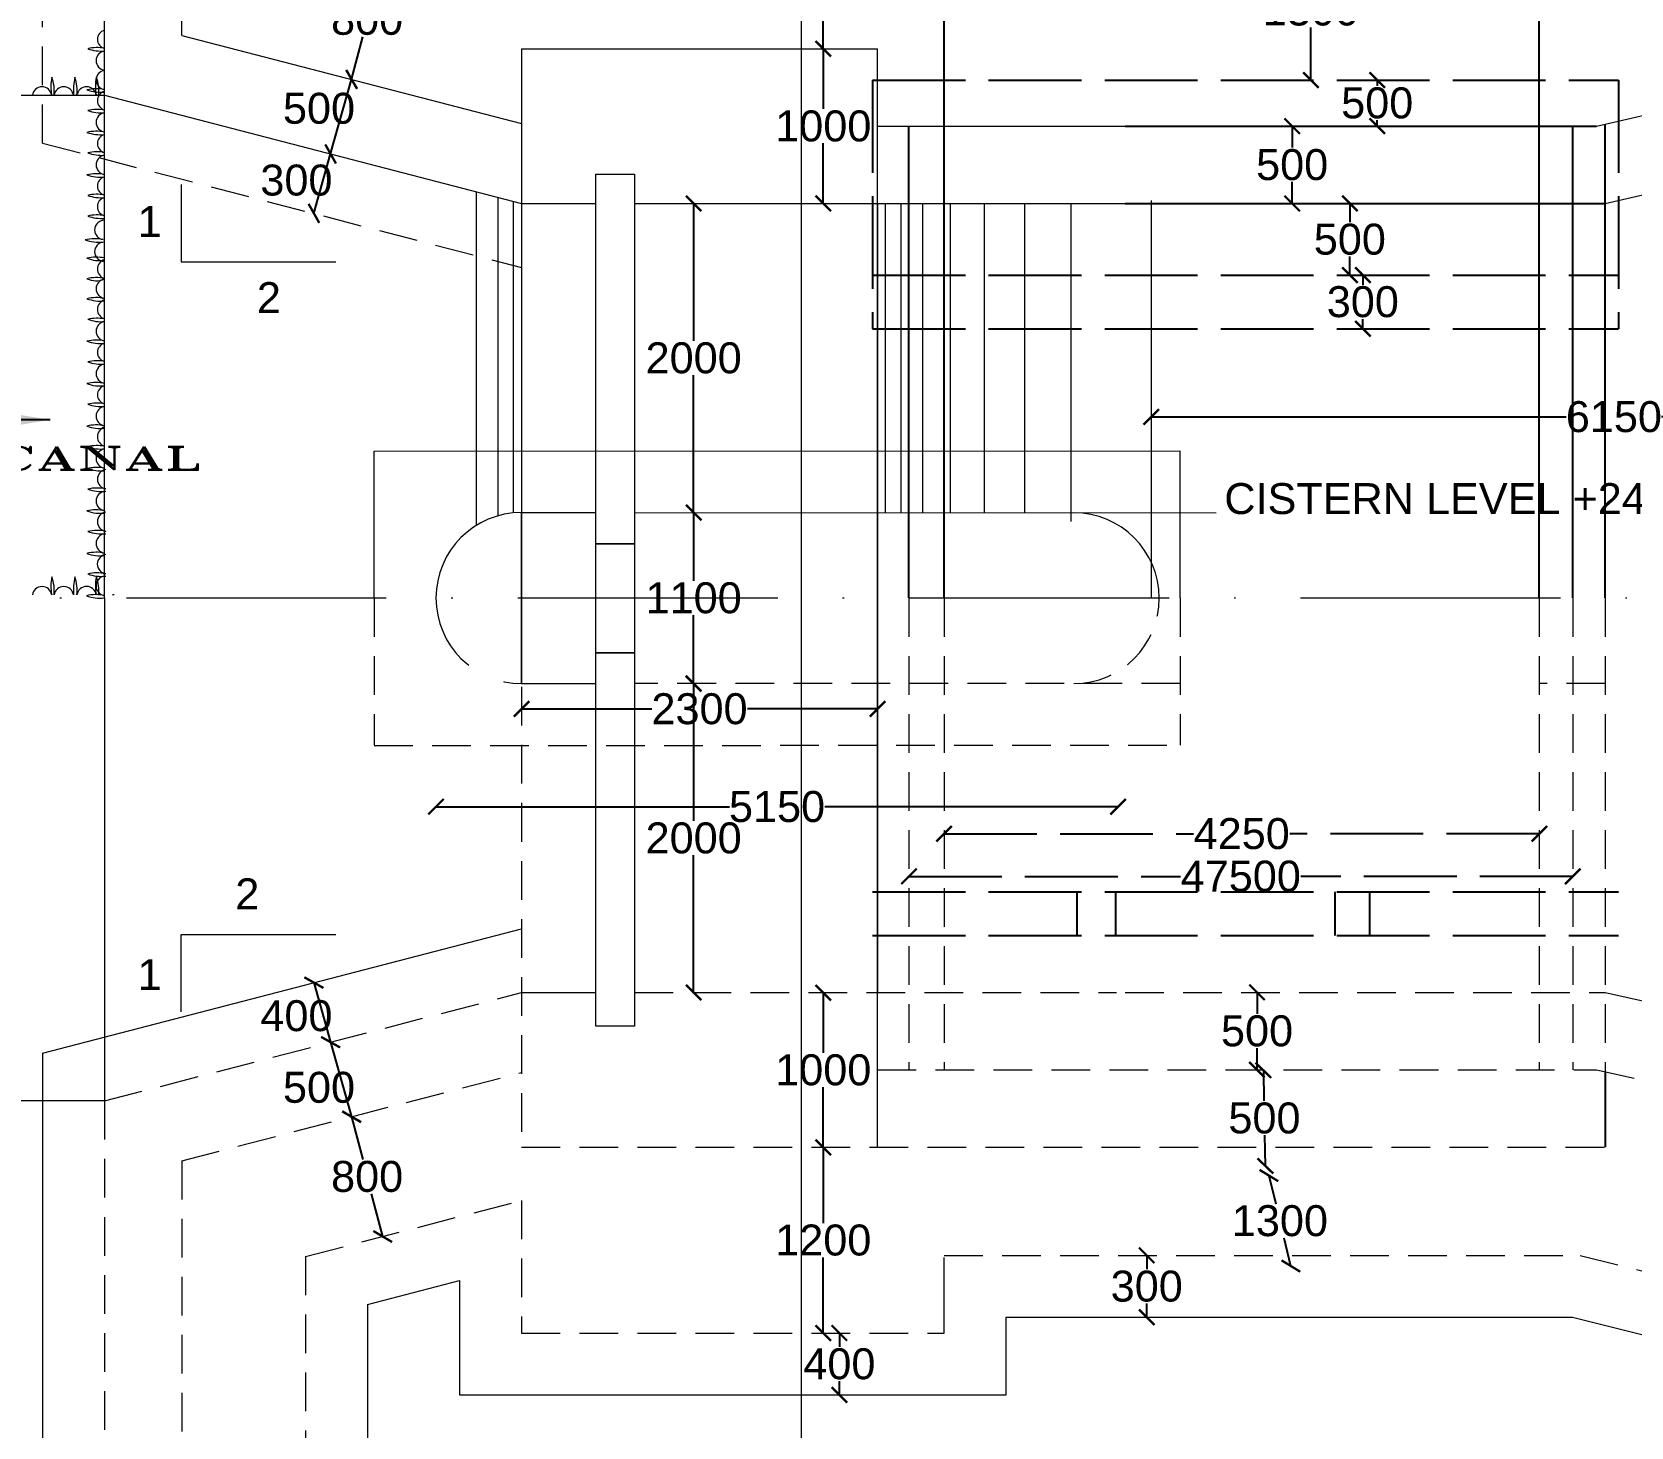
# Model space of a CAD drawing. Header units: feet. Extents: x 231797 to 1357550, y -93095 to 44152.
# Drawn here: x 243212.6 to 243316, y 17312.5 to 17402.7 of the extents above; entities that cross this region are included whole.
import ezdxf

# ---------------------------------------------------------------- set-up
doc = ezdxf.new("R2010")
doc.units = ezdxf.units.FT
doc.header["$LTSCALE"] = 2
doc.header["$MEASUREMENT"] = 0
for name, pattern in [('ACAD_ISO02W100', [15, 12, -3]), ('ACAD_ISO10W100', [18, 12, -3, 0, -3]), ('DASHED', [0.75, 0.5, -0.25])]:
    doc.linetypes.add(name, pattern=pattern)
doc.styles.add('ROMANT', font='romant')
doc.styles.get("Standard").update_dxf_attribs({"font": 'arial.ttf'})
doc.dimstyles.new('200SC', dxfattribs={"dimtxt": 2, "dimasz": 1, "dimexe": 0.18, "dimexo": 0.0625, "dimgap": 0.09, "dimtad": 0, "dimtih": 1, "dimtoh": 1, "dimdec": 0, "dimlfac": 200, "dimzin": 0, "dimdsep": 46, "dimtxsty": 'Standard', "dimblk": 'ARCHTICK', "dimcen": 0.09, "dimse1": 1, "dimse2": 1, "dimclrd": 256, "dimclre": 5, "dimclrt": 256, "dimadec": 0, "dimazin": 0, "dimtfac": 1, "dimtdec": 0, "dimtofl": 0, "dimtmove": 0, "dimatfit": 3, "dimfxl": 1, "dimtolj": 1, "dimtzin": 0, "dimarcsym": 0})
doc.dimstyles.get("Standard").update_dxf_attribs({"dimtxt": 2, "dimasz": 3, "dimexe": 0.18, "dimexo": 0.0625, "dimgap": 0.09, "dimtad": 0, "dimtih": 1, "dimtoh": 1, "dimdec": 0, "dimlfac": 50, "dimzin": 0, "dimdsep": 46, "dimtxsty": 'Standard', "dimcen": 0.09, "dimclrd": 5, "dimclre": 5, "dimclrt": 6, "dimadec": 0, "dimazin": 0, "dimtfac": 1, "dimtdec": 0, "dimtofl": 0, "dimtmove": 0, "dimatfit": 3, "dimfxl": 1, "dimtolj": 1, "dimtzin": 0, "dimarcsym": 0})

# ---------------------------------------------------------------- blocks, each defined once
blk = doc.blocks.new('_ArchTick')
at = {"color": 0, "linetype": 'ByBlock', "const_width": 0.15}
blk.add_lwpolyline([(-0.5, -0.5), (0.5, 0.5)], dxfattribs=at)
blk = doc.blocks.new('*D162')
at = {"lineweight": -2, "ltscale": 0.25, "transparency": 16777216}
for p, q in [((243244.23, 17358.94), (243252.65, 17358.94)), ((243267.25, 17358.94), (243258.83, 17358.94))]:
    blk.add_line(p, q, dxfattribs=at)
at = {"layer": 'Defpoints', "color": 0, "ltscale": 0.25, "transparency": 16777216}
for p in [(243267.25, 17363.39), (243244.23, 17360.3), (243267.25, 17358.94)]:
    blk.add_point(p, dxfattribs=at)
at = {"lineweight": -2, "ltscale": 0.25, "transparency": 16777216, "rotation": 180}
blk.add_blockref('_ArchTick', (243244.23, 17358.94), dxfattribs=at)
at = {"lineweight": -2, "ltscale": 0.25, "transparency": 16777216}
blk.add_blockref('_ArchTick', (243267.25, 17358.94), dxfattribs=at)
at = {"lineweight": 13, "ltscale": 0.25, "transparency": 16777216, "insert": (243255.74, 17358.94), "char_height": 2, "attachment_point": 5}
blk.add_mtext('\\A1;2300', dxfattribs=at)
blk = doc.blocks.new('*D163')
at = {"lineweight": -2, "ltscale": 0.25, "transparency": 16777216}
for p, q in [((243255.36, 17371.63), (243255.36, 17367.22)), ((243255.36, 17360.59), (243255.36, 17365))]:
    blk.add_line(p, q, dxfattribs=at)
at = {"layer": 'Defpoints', "color": 0, "ltscale": 0.25, "transparency": 16777216}
for p in [(243251.53, 17371.63), (243251.53, 17360.59), (243255.36, 17360.59)]:
    blk.add_point(p, dxfattribs=at)
at = {"lineweight": -2, "ltscale": 0.25, "transparency": 16777216}
for p, rotation in [((243255.36, 17371.63), 90), ((243255.36, 17360.59), 270)]:
    blk.add_blockref('_ArchTick', p, dxfattribs=dict(at, rotation=rotation))
at = {"lineweight": 13, "ltscale": 0.25, "transparency": 16777216, "insert": (243255.36, 17366.11), "char_height": 2, "attachment_point": 5}
blk.add_mtext('\\A1;1100', dxfattribs=at)
blk = doc.blocks.new('*D164')
at = {"lineweight": -2, "ltscale": 0.25, "transparency": 16777216}
for p, q in [((243255.36, 17391.61), (243255.36, 17382.73)), ((243255.36, 17371.63), (243255.36, 17380.51))]:
    blk.add_line(p, q, dxfattribs=at)
at = {"layer": 'Defpoints', "color": 0, "ltscale": 0.25, "transparency": 16777216}
for p in [(243251.53, 17391.61), (243255.36, 17391.61), (243251.53, 17371.63)]:
    blk.add_point(p, dxfattribs=at)
at = {"lineweight": -2, "ltscale": 0.25, "transparency": 16777216}
for p, rotation in [((243255.36, 17391.61), 90), ((243255.36, 17371.63), 270)]:
    blk.add_blockref('_ArchTick', p, dxfattribs=dict(at, rotation=rotation))
at = {"lineweight": 13, "ltscale": 0.25, "transparency": 16777216, "insert": (243255.36, 17381.62), "char_height": 2, "attachment_point": 5}
blk.add_mtext('\\A1;2000', dxfattribs=at)
blk = doc.blocks.new('*D165')
at = {"lineweight": -2, "ltscale": 0.25, "transparency": 16777216}
for p, q in [((243255.36, 17360.57), (243255.36, 17351.7)), ((243255.36, 17340.61), (243255.36, 17349.48))]:
    blk.add_line(p, q, dxfattribs=at)
at = {"layer": 'Defpoints', "color": 0, "ltscale": 0.25, "transparency": 16777216}
for p in [(243251.53, 17360.57), (243255.36, 17360.57), (243251.53, 17340.61)]:
    blk.add_point(p, dxfattribs=at)
at = {"lineweight": -2, "ltscale": 0.25, "transparency": 16777216}
for p, rotation in [((243255.36, 17360.57), 90), ((243255.36, 17340.61), 270)]:
    blk.add_blockref('_ArchTick', p, dxfattribs=dict(at, rotation=rotation))
at = {"lineweight": 13, "ltscale": 0.25, "transparency": 16777216, "insert": (243255.36, 17350.59), "char_height": 2, "attachment_point": 5}
blk.add_mtext('\\A1;2000', dxfattribs=at)
blk = doc.blocks.new('*D166')
at = {"lineweight": -2, "ltscale": 0.25, "transparency": 16777216}
for p, q in [((243238.7, 17352.62), (243257.68, 17352.62)), ((243282.8, 17352.62), (243263.83, 17352.62))]:
    blk.add_line(p, q, dxfattribs=at)
at = {"layer": 'Defpoints', "color": 0, "ltscale": 0.25, "transparency": 16777216}
for p in [(243238.7, 17367.55), (243282.8, 17352.62), (243282.8, 17352.62)]:
    blk.add_point(p, dxfattribs=at)
at = {"lineweight": -2, "ltscale": 0.25, "transparency": 16777216, "rotation": 180}
blk.add_blockref('_ArchTick', (243238.7, 17352.62), dxfattribs=at)
at = {"lineweight": -2, "ltscale": 0.25, "transparency": 16777216}
blk.add_blockref('_ArchTick', (243282.8, 17352.62), dxfattribs=at)
at = {"lineweight": 13, "ltscale": 0.25, "transparency": 16777216, "insert": (243260.75, 17352.62), "char_height": 2, "attachment_point": 5}
blk.add_mtext('\\A1;5150', dxfattribs=at)
blk = doc.blocks.new('*D167')
at = {"lineweight": -2, "ltscale": 0.25, "transparency": 16777216}
for p, q in [((243263.74, 17401.61), (243263.74, 17397.72)), ((243263.74, 17391.61), (243263.74, 17395.5))]:
    blk.add_line(p, q, dxfattribs=at)
at = {"layer": 'Defpoints', "color": 0, "ltscale": 0.25, "transparency": 16777216}
for p in [(243263.74, 17401.61), (243267.4, 17401.61), (243267.4, 17391.61)]:
    blk.add_point(p, dxfattribs=at)
at = {"lineweight": -2, "ltscale": 0.25, "transparency": 16777216}
for p, rotation in [((243263.74, 17401.61), 90), ((243263.74, 17391.61), 270)]:
    blk.add_blockref('_ArchTick', p, dxfattribs=dict(at, rotation=rotation))
at = {"lineweight": 13, "ltscale": 0.25, "transparency": 16777216, "insert": (243263.74, 17396.61), "char_height": 2, "attachment_point": 5}
blk.add_mtext('\\A1;1000', dxfattribs=at)
blk = doc.blocks.new('*D169')
at = {"lineweight": -2, "ltscale": 0.25, "transparency": 16777216}
for p, q in [((243263.74, 17413.61), (243263.74, 17408.72)), ((243263.74, 17401.61), (243263.74, 17406.5))]:
    blk.add_line(p, q, dxfattribs=at)
at = {"layer": 'Defpoints', "color": 0, "ltscale": 0.25, "transparency": 16777216}
for p in [(243263.74, 17413.61), (243267.4, 17413.61), (243267.4, 17401.61)]:
    blk.add_point(p, dxfattribs=at)
at = {"lineweight": -2, "ltscale": 0.25, "transparency": 16777216}
for p, rotation in [((243263.74, 17413.61), 90), ((243263.74, 17401.61), 270)]:
    blk.add_blockref('_ArchTick', p, dxfattribs=dict(at, rotation=rotation))
at = {"lineweight": 13, "ltscale": 0.25, "transparency": 16777216, "insert": (243263.74, 17407.61), "char_height": 2, "attachment_point": 5}
blk.add_mtext('\\A1;1200', dxfattribs=at)
blk = doc.blocks.new('*D172')
at = {"lineweight": -2, "ltscale": 0.25, "transparency": 16777216}
blk.add_line((243230.81, 17390.97), (243231.89, 17394.81), dxfattribs=at)
at = {"layer": 'Defpoints', "color": 0, "ltscale": 0.25, "transparency": 16777216}
for p in [(243231.89, 17394.81), (243231.89, 17394.81), (243230.81, 17390.97)]:
    blk.add_point(p, dxfattribs=at)
at = {"lineweight": -2, "ltscale": 0.25, "transparency": 16777216}
for p, rotation in [((243231.89, 17394.81), 74.24385162743603), ((243230.81, 17390.97), 254.243851627436)]:
    blk.add_blockref('_ArchTick', p, dxfattribs=dict(at, rotation=rotation))
at = {"lineweight": 13, "ltscale": 0.25, "transparency": 16777216, "insert": (243229.68, 17393.11), "char_height": 2, "attachment_point": 5}
blk.add_mtext('\\A1;300', dxfattribs=at)
blk = doc.blocks.new('*D173')
at = {"lineweight": -2, "ltscale": 0.25, "transparency": 16777216}
blk.add_line((243231.89, 17394.81), (243233.25, 17399.63), dxfattribs=at)
at = {"layer": 'Defpoints', "color": 0, "ltscale": 0.25, "transparency": 16777216}
for p in [(243233.25, 17399.63), (243233.25, 17399.63), (243231.89, 17394.81)]:
    blk.add_point(p, dxfattribs=at)
at = {"lineweight": -2, "ltscale": 0.25, "transparency": 16777216}
for p, rotation in [((243233.25, 17399.63), 74.24385162743603), ((243231.89, 17394.81), 254.243851627436)]:
    blk.add_blockref('_ArchTick', p, dxfattribs=dict(at, rotation=rotation))
at = {"lineweight": 13, "ltscale": 0.25, "transparency": 16777216, "insert": (243231.14, 17397.75), "char_height": 2, "attachment_point": 5}
blk.add_mtext('\\A1;500', dxfattribs=at)
blk = doc.blocks.new('*D211')
at = {"lineweight": -2, "ltscale": 0.25, "transparency": 16777216}
for p, q in [((243284.94, 17377.82), (243311.77, 17377.82)), ((243344.99, 17377.82), (243317.93, 17377.82))]:
    blk.add_line(p, q, dxfattribs=at)
at = {"layer": 'Defpoints', "color": 0, "ltscale": 0.25, "transparency": 16777216}
for p in [(243284.94, 17382.02), (243344.99, 17377.82), (243344.99, 17358.01)]:
    blk.add_point(p, dxfattribs=at)
at = {"lineweight": -2, "ltscale": 0.25, "transparency": 16777216, "rotation": 180}
blk.add_blockref('_ArchTick', (243284.94, 17377.82), dxfattribs=at)
at = {"lineweight": -2, "ltscale": 0.25, "transparency": 16777216}
blk.add_blockref('_ArchTick', (243344.99, 17377.82), dxfattribs=at)
at = {"lineweight": 13, "ltscale": 0.25, "transparency": 16777216, "insert": (243314.85, 17377.82), "char_height": 2, "attachment_point": 5}
blk.add_mtext('\\A1;6150', dxfattribs=at)
blk = doc.blocks.new('*D215')
at = {"lineweight": -2, "ltscale": 0.25, "transparency": 16777216}
for p, q in [((243235.26, 17407.37), (243234.54, 17404.61)), ((243233.25, 17399.63), (243233.97, 17402.39))]:
    blk.add_line(p, q, dxfattribs=at)
at = {"layer": 'Defpoints', "color": 0, "ltscale": 0.25, "transparency": 16777216}
for p in [(243235.26, 17407.37), (243235.26, 17407.37), (243233.25, 17399.63)]:
    blk.add_point(p, dxfattribs=at)
at = {"lineweight": -2, "ltscale": 0.25, "transparency": 16777216}
for p, rotation in [((243235.26, 17407.37), 75.4410756471608), ((243233.25, 17399.63), 255.4410756471608)]:
    blk.add_blockref('_ArchTick', p, dxfattribs=dict(at, rotation=rotation))
at = {"lineweight": 13, "ltscale": 0.25, "transparency": 16777216, "insert": (243234.25, 17403.5), "char_height": 2, "attachment_point": 5}
blk.add_mtext('\\A1;800', dxfattribs=at)
blk = doc.blocks.new('*D219')
at = {"lineweight": -2, "ltscale": 0.25, "transparency": 16777216}
for p, q in [((243263.74, 17340.6), (243263.74, 17336.71)), ((243263.74, 17330.6), (243263.74, 17334.49))]:
    blk.add_line(p, q, dxfattribs=at)
at = {"layer": 'Defpoints', "color": 0, "ltscale": 0.25, "transparency": 16777216}
for p in [(243267.4, 17340.6), (243263.74, 17330.6), (243267.4, 17330.6)]:
    blk.add_point(p, dxfattribs=at)
at = {"lineweight": -2, "ltscale": 0.25, "transparency": 16777216}
for p, rotation in [((243263.74, 17340.6), 90), ((243263.74, 17330.6), 270)]:
    blk.add_blockref('_ArchTick', p, dxfattribs=dict(at, rotation=rotation))
at = {"lineweight": 13, "ltscale": 0.25, "transparency": 16777216, "insert": (243263.74, 17335.6), "char_height": 2, "attachment_point": 5}
blk.add_mtext('\\A1;1000', dxfattribs=at)
blk = doc.blocks.new('*D221')
at = {"lineweight": -2, "ltscale": 0.25, "transparency": 16777216}
for p, q in [((243263.74, 17330.6), (243263.74, 17325.71)), ((243263.74, 17318.6), (243263.74, 17323.49))]:
    blk.add_line(p, q, dxfattribs=at)
at = {"layer": 'Defpoints', "color": 0, "ltscale": 0.25, "transparency": 16777216}
for p in [(243267.4, 17330.6), (243263.74, 17318.6), (243267.4, 17318.6)]:
    blk.add_point(p, dxfattribs=at)
at = {"lineweight": -2, "ltscale": 0.25, "transparency": 16777216}
for p, rotation in [((243263.74, 17330.6), 90), ((243263.74, 17318.6), 270)]:
    blk.add_blockref('_ArchTick', p, dxfattribs=dict(at, rotation=rotation))
at = {"lineweight": 13, "ltscale": 0.25, "transparency": 16777216, "insert": (243263.74, 17324.6), "char_height": 2, "attachment_point": 5}
blk.add_mtext('\\A1;1200', dxfattribs=at)
blk = doc.blocks.new('*D224')
at = {"lineweight": -2, "ltscale": 0.25, "transparency": 16777216}
blk.add_line((243230.81, 17341.25), (243231.89, 17337.4), dxfattribs=at)
at = {"layer": 'Defpoints', "color": 0, "ltscale": 0.25, "transparency": 16777216}
for p in [(243230.81, 17341.25), (243231.89, 17337.4), (243231.89, 17337.4)]:
    blk.add_point(p, dxfattribs=at)
at = {"lineweight": -2, "ltscale": 0.25, "transparency": 16777216}
for p, rotation in [((243230.81, 17341.25), 105.7561483725647), ((243231.89, 17337.4), 285.7561483725647)]:
    blk.add_blockref('_ArchTick', p, dxfattribs=dict(at, rotation=rotation))
at = {"lineweight": 13, "ltscale": 0.25, "transparency": 16777216, "insert": (243229.68, 17339.1), "char_height": 2, "attachment_point": 5}
blk.add_mtext('\\A1;400', dxfattribs=at)
blk = doc.blocks.new('*D225')
at = {"lineweight": -2, "ltscale": 0.25, "transparency": 16777216}
blk.add_line((243231.89, 17337.4), (243233.25, 17332.58), dxfattribs=at)
at = {"layer": 'Defpoints', "color": 0, "ltscale": 0.25, "transparency": 16777216}
for p in [(243231.89, 17337.4), (243233.25, 17332.58), (243233.25, 17332.58)]:
    blk.add_point(p, dxfattribs=at)
at = {"lineweight": -2, "ltscale": 0.25, "transparency": 16777216}
for p, rotation in [((243231.89, 17337.4), 105.7561483725647), ((243233.25, 17332.58), 285.7561483725647)]:
    blk.add_blockref('_ArchTick', p, dxfattribs=dict(at, rotation=rotation))
at = {"lineweight": 13, "ltscale": 0.25, "transparency": 16777216, "insert": (243231.14, 17334.47), "char_height": 2, "attachment_point": 5}
blk.add_mtext('\\A1;500', dxfattribs=at)
blk = doc.blocks.new('*D231')
at = {"lineweight": -2, "ltscale": 0.25, "transparency": 16777216}
for p, q in [((243233.25, 17332.58), (243233.97, 17329.82)), ((243235.26, 17324.84), (243234.54, 17327.6))]:
    blk.add_line(p, q, dxfattribs=at)
at = {"layer": 'Defpoints', "color": 0, "ltscale": 0.25, "transparency": 16777216}
for p in [(243233.25, 17332.58), (243235.26, 17324.84), (243235.26, 17324.84)]:
    blk.add_point(p, dxfattribs=at)
at = {"lineweight": -2, "ltscale": 0.25, "transparency": 16777216}
for p, rotation in [((243233.25, 17332.58), 104.5589243528392), ((243235.26, 17324.84), 284.5589243528392)]:
    blk.add_blockref('_ArchTick', p, dxfattribs=dict(at, rotation=rotation))
at = {"lineweight": 13, "ltscale": 0.25, "transparency": 16777216, "insert": (243234.25, 17328.71), "char_height": 2, "attachment_point": 5}
blk.add_mtext('\\A1;800', dxfattribs=at)
blk = doc.blocks.new('*D255')
at = {"lineweight": -2, "ltscale": 0.25, "transparency": 16777216}
for p, q in [((243264.78, 17318.6), (243264.78, 17317.71)), ((243264.78, 17314.6), (243264.78, 17315.49))]:
    blk.add_line(p, q, dxfattribs=at)
at = {"layer": 'Defpoints', "color": 0, "ltscale": 0.25, "transparency": 16777216}
for p in [(243264.24, 17318.6), (243264.24, 17314.6), (243264.78, 17314.6)]:
    blk.add_point(p, dxfattribs=at)
at = {"lineweight": -2, "ltscale": 0.25, "transparency": 16777216}
for p, rotation in [((243264.78, 17318.6), 90), ((243264.78, 17314.6), 270)]:
    blk.add_blockref('_ArchTick', p, dxfattribs=dict(at, rotation=rotation))
at = {"ltscale": 0.25, "transparency": 16777216, "insert": (243264.78, 17316.6), "char_height": 2, "attachment_point": 5}
blk.add_mtext('\\A1;400', dxfattribs=at)
blk = doc.blocks.new('*D256')
at = {"linetype": 'ACAD_ISO02W100', "lineweight": -2, "ltscale": 0.25, "transparency": 16777216}
for p, q in [((243295.26, 17408.61), (243295.26, 17405.21)), ((243295.26, 17399.59), (243295.26, 17402.99))]:
    blk.add_line(p, q, dxfattribs=at)
at = {"layer": 'Defpoints', "color": 0, "linetype": 'ACAD_ISO02W100', "ltscale": 0.25, "transparency": 16777216}
for p in [(243296.8, 17408.61), (243295.26, 17399.59), (243296.8, 17399.59)]:
    blk.add_point(p, dxfattribs=at)
at = {"linetype": 'ACAD_ISO02W100', "lineweight": -2, "ltscale": 0.25, "transparency": 16777216}
for p, rotation in [((243295.26, 17408.61), 90), ((243295.26, 17399.59), 270)]:
    blk.add_blockref('_ArchTick', p, dxfattribs=dict(at, rotation=rotation))
at = {"linetype": 'ACAD_ISO02W100', "ltscale": 0.25, "transparency": 16777216, "insert": (243295.26, 17404.1), "char_height": 2, "attachment_point": 5}
blk.add_mtext('\\A1;1300', dxfattribs=at)
blk = doc.blocks.new('*D257')
at = {"linetype": 'ACAD_ISO02W100', "lineweight": -2, "ltscale": 0.25, "transparency": 16777216}
for p, q in [((243299.55, 17399.59), (243299.55, 17399.21)), ((243299.55, 17396.61), (243299.55, 17396.99))]:
    blk.add_line(p, q, dxfattribs=at)
at = {"layer": 'Defpoints', "color": 0, "linetype": 'ACAD_ISO02W100', "ltscale": 0.25, "transparency": 16777216}
for p in [(243296.8, 17399.59), (243296.8, 17396.61), (243299.55, 17396.61)]:
    blk.add_point(p, dxfattribs=at)
at = {"linetype": 'ACAD_ISO02W100', "lineweight": -2, "ltscale": 0.25, "transparency": 16777216}
for p, rotation in [((243299.55, 17399.59), 90), ((243299.55, 17396.61), 270)]:
    blk.add_blockref('_ArchTick', p, dxfattribs=dict(at, rotation=rotation))
at = {"linetype": 'ACAD_ISO02W100', "ltscale": 0.25, "transparency": 16777216, "insert": (243299.55, 17398.1), "char_height": 2, "attachment_point": 5}
blk.add_mtext('\\A1;500', dxfattribs=at)
blk = doc.blocks.new('*D258')
at = {"linetype": 'ACAD_ISO02W100', "lineweight": -2, "ltscale": 0.25, "transparency": 16777216}
for p, q in [((243294.05, 17396.61), (243294.05, 17395.22)), ((243294.05, 17391.61), (243294.05, 17393))]:
    blk.add_line(p, q, dxfattribs=at)
at = {"layer": 'Defpoints', "color": 0, "linetype": 'ACAD_ISO02W100', "ltscale": 0.25, "transparency": 16777216}
for p in [(243295.35, 17396.61), (243294.05, 17391.61), (243295.35, 17391.61)]:
    blk.add_point(p, dxfattribs=at)
at = {"linetype": 'ACAD_ISO02W100', "lineweight": -2, "ltscale": 0.25, "transparency": 16777216}
for p, rotation in [((243294.05, 17396.61), 90), ((243294.05, 17391.61), 270)]:
    blk.add_blockref('_ArchTick', p, dxfattribs=dict(at, rotation=rotation))
at = {"linetype": 'ACAD_ISO02W100', "ltscale": 0.25, "transparency": 16777216, "insert": (243294.05, 17394.11), "char_height": 2, "attachment_point": 5}
blk.add_mtext('\\A1;500', dxfattribs=at)
blk = doc.blocks.new('*D259')
at = {"linetype": 'ACAD_ISO02W100', "lineweight": -2, "ltscale": 0.25, "transparency": 16777216}
for p, q in [((243297.78, 17391.61), (243297.78, 17390.41)), ((243297.78, 17386.98), (243297.78, 17388.18))]:
    blk.add_line(p, q, dxfattribs=at)
at = {"layer": 'Defpoints', "color": 0, "linetype": 'ACAD_ISO02W100', "ltscale": 0.25, "transparency": 16777216}
for p in [(243300.11, 17391.61), (243297.78, 17386.98), (243300.11, 17386.98)]:
    blk.add_point(p, dxfattribs=at)
at = {"linetype": 'ACAD_ISO02W100', "lineweight": -2, "ltscale": 0.25, "transparency": 16777216}
for p, rotation in [((243297.78, 17391.61), 90), ((243297.78, 17386.98), 270)]:
    blk.add_blockref('_ArchTick', p, dxfattribs=dict(at, rotation=rotation))
at = {"linetype": 'ACAD_ISO02W100', "ltscale": 0.25, "transparency": 16777216, "insert": (243297.78, 17389.29), "char_height": 2, "attachment_point": 5}
blk.add_mtext('\\A1;500', dxfattribs=at)
blk = doc.blocks.new('*D260')
at = {"linetype": 'ACAD_ISO02W100', "lineweight": -2, "ltscale": 0.25, "transparency": 16777216}
for p, q in [((243298.62, 17386.98), (243298.62, 17386.36)), ((243298.62, 17383.51), (243298.62, 17384.13))]:
    blk.add_line(p, q, dxfattribs=at)
at = {"layer": 'Defpoints', "color": 0, "linetype": 'ACAD_ISO02W100', "ltscale": 0.25, "transparency": 16777216}
for p in [(243301.23, 17386.98), (243298.62, 17383.51), (243301.23, 17383.51)]:
    blk.add_point(p, dxfattribs=at)
at = {"linetype": 'ACAD_ISO02W100', "lineweight": -2, "ltscale": 0.25, "transparency": 16777216}
for p, rotation in [((243298.62, 17386.98), 90), ((243298.62, 17383.51), 270)]:
    blk.add_blockref('_ArchTick', p, dxfattribs=dict(at, rotation=rotation))
at = {"linetype": 'ACAD_ISO02W100', "ltscale": 0.25, "transparency": 16777216, "insert": (243298.62, 17385.25), "char_height": 2, "attachment_point": 5}
blk.add_mtext('\\A1;300', dxfattribs=at)
blk = doc.blocks.new('*D261')
at = {"linetype": 'ACAD_ISO02W100', "lineweight": -2, "ltscale": 0.25, "transparency": 16777216}
for p, q in [((243271.55, 17350.87), (243287.68, 17350.87)), ((243310.03, 17350.87), (243293.9, 17350.87))]:
    blk.add_line(p, q, dxfattribs=at)
at = {"layer": 'Defpoints', "color": 0, "linetype": 'ACAD_ISO02W100', "ltscale": 0.25, "transparency": 16777216}
for p in [(243310.03, 17350.87), (243271.55, 17348.12), (243310.03, 17348.12)]:
    blk.add_point(p, dxfattribs=at)
at = {"linetype": 'ACAD_ISO02W100', "lineweight": -2, "ltscale": 0.25, "transparency": 16777216, "rotation": 180}
blk.add_blockref('_ArchTick', (243271.55, 17350.87), dxfattribs=at)
at = {"linetype": 'ACAD_ISO02W100', "lineweight": -2, "ltscale": 0.25, "transparency": 16777216}
blk.add_blockref('_ArchTick', (243310.03, 17350.87), dxfattribs=at)
at = {"linetype": 'ACAD_ISO02W100', "ltscale": 0.25, "transparency": 16777216, "insert": (243290.79, 17350.87), "char_height": 2, "attachment_point": 5}
blk.add_mtext('\\A1;4250', dxfattribs=at)
blk = doc.blocks.new('*D262')
at = {"linetype": 'ACAD_ISO02W100', "lineweight": -2, "ltscale": 0.25, "transparency": 16777216}
for p, q in [((243269.28, 17348.12), (243286.84, 17348.12)), ((243312.19, 17348.12), (243294.62, 17348.12))]:
    blk.add_line(p, q, dxfattribs=at)
at = {"layer": 'Defpoints', "color": 0, "linetype": 'ACAD_ISO02W100', "ltscale": 0.25, "transparency": 16777216}
for p in [(243312.19, 17348.12), (243269.28, 17347.12), (243312.19, 17347.12)]:
    blk.add_point(p, dxfattribs=at)
at = {"linetype": 'ACAD_ISO02W100', "lineweight": -2, "ltscale": 0.25, "transparency": 16777216, "rotation": 180}
blk.add_blockref('_ArchTick', (243269.28, 17348.12), dxfattribs=at)
at = {"linetype": 'ACAD_ISO02W100', "lineweight": -2, "ltscale": 0.25, "transparency": 16777216}
blk.add_blockref('_ArchTick', (243312.19, 17348.12), dxfattribs=at)
at = {"linetype": 'ACAD_ISO02W100', "ltscale": 0.25, "transparency": 16777216, "insert": (243290.73, 17348.12), "char_height": 2, "attachment_point": 5}
blk.add_mtext('\\A1;47500', dxfattribs=at)
blk = doc.blocks.new('*D263')
at = {"linetype": 'ACAD_ISO02W100', "lineweight": -2, "ltscale": 0.25, "transparency": 16777216}
for p, q in [((243291.78, 17340.62), (243291.78, 17339.23)), ((243291.78, 17335.62), (243291.78, 17337.01))]:
    blk.add_line(p, q, dxfattribs=at)
at = {"layer": 'Defpoints', "color": 0, "linetype": 'ACAD_ISO02W100', "ltscale": 0.25, "transparency": 16777216}
for p in [(243294.11, 17340.62), (243291.78, 17335.62), (243294.11, 17335.62)]:
    blk.add_point(p, dxfattribs=at)
at = {"linetype": 'ACAD_ISO02W100', "lineweight": -2, "ltscale": 0.25, "transparency": 16777216}
for p, rotation in [((243291.78, 17340.62), 90), ((243291.78, 17335.62), 270)]:
    blk.add_blockref('_ArchTick', p, dxfattribs=dict(at, rotation=rotation))
at = {"linetype": 'ACAD_ISO02W100', "ltscale": 0.25, "transparency": 16777216, "insert": (243291.78, 17338.12), "char_height": 2, "attachment_point": 5}
blk.add_mtext('\\A1;500', dxfattribs=at)
blk = doc.blocks.new('*D264')
at = {"linetype": 'ACAD_ISO02W100', "lineweight": -2, "ltscale": 0.25, "transparency": 16777216}
for p, q in [((243292.19, 17335.58), (243292.23, 17333.6)), ((243292.32, 17329.4), (243292.28, 17331.38))]:
    blk.add_line(p, q, dxfattribs=at)
at = {"layer": 'Defpoints', "color": 0, "linetype": 'ACAD_ISO02W100', "ltscale": 0.25, "transparency": 16777216}
for p in [(243294.11, 17335.62), (243292.32, 17329.4), (243294.24, 17329.44)]:
    blk.add_point(p, dxfattribs=at)
at = {"linetype": 'ACAD_ISO02W100', "lineweight": -2, "ltscale": 0.25, "transparency": 16777216}
for p, rotation in [((243292.19, 17335.58), 91.21128936499879), ((243292.32, 17329.4), 271.2112893649988)]:
    blk.add_blockref('_ArchTick', p, dxfattribs=dict(at, rotation=rotation))
at = {"linetype": 'ACAD_ISO02W100', "ltscale": 0.25, "transparency": 16777216, "insert": (243292.26, 17332.49), "char_height": 2, "attachment_point": 5}
blk.add_mtext('\\A1;500', dxfattribs=at)
blk = doc.blocks.new('*D265')
at = {"linetype": 'ACAD_ISO02W100', "lineweight": -2, "ltscale": 0.25, "transparency": 16777216}
for p, q in [((243292.55, 17328.78), (243292.99, 17326.96)), ((243293.97, 17322.93), (243293.53, 17324.74))]:
    blk.add_line(p, q, dxfattribs=at)
at = {"layer": 'Defpoints', "color": 0, "linetype": 'ACAD_ISO02W100', "ltscale": 0.25, "transparency": 16777216}
for p in [(243295.38, 17329.47), (243296.8, 17323.62), (243293.97, 17322.93)]:
    blk.add_point(p, dxfattribs=at)
at = {"linetype": 'ACAD_ISO02W100', "lineweight": -2, "ltscale": 0.25, "transparency": 16777216}
for p, rotation in [((243292.55, 17328.78), 103.6903443825621), ((243293.97, 17322.93), 283.6903443825621)]:
    blk.add_blockref('_ArchTick', p, dxfattribs=dict(at, rotation=rotation))
at = {"linetype": 'ACAD_ISO02W100', "ltscale": 0.25, "transparency": 16777216, "insert": (243293.26, 17325.85), "char_height": 2, "attachment_point": 5}
blk.add_mtext('\\A1;1300', dxfattribs=at)
blk = doc.blocks.new('*D266')
at = {"linetype": 'ACAD_ISO02W100', "lineweight": -2, "ltscale": 0.25, "transparency": 16777216}
for p, q in [((243284.65, 17323.62), (243284.65, 17322.73)), ((243284.65, 17319.62), (243284.65, 17320.51))]:
    blk.add_line(p, q, dxfattribs=at)
at = {"layer": 'Defpoints', "color": 0, "linetype": 'ACAD_ISO02W100', "ltscale": 0.25, "transparency": 16777216}
for p in [(243288.04, 17323.62), (243284.65, 17319.62), (243288.04, 17319.62)]:
    blk.add_point(p, dxfattribs=at)
at = {"linetype": 'ACAD_ISO02W100', "lineweight": -2, "ltscale": 0.25, "transparency": 16777216}
for p, rotation in [((243284.65, 17323.62), 90), ((243284.65, 17319.62), 270)]:
    blk.add_blockref('_ArchTick', p, dxfattribs=dict(at, rotation=rotation))
at = {"linetype": 'ACAD_ISO02W100', "ltscale": 0.25, "transparency": 16777216, "insert": (243284.65, 17321.62), "char_height": 2, "attachment_point": 5}
blk.add_mtext('\\A1;300', dxfattribs=at)

msp = doc.modelspace()

# ---------------------------------------------------------------- linework, layer by layer
at = {"ltscale": 0.25}
for p, q in [((243271.5482, 17366.1104), (243271.5593, 17493.6177)), ((243310.0295, 17366.1104), (243310.0295, 17493.6177)), ((243269.2795, 17366.1104), (243269.2795, 17396.601)), ((243283.2609, 17396.6104), (243313.7168, 17396.6104)), ((243312.197, 17366.1104), (243312.1857, 17396.601)), ((243314.2795, 17366.1104), (243314.2795, 17396.7293)), ((243283.2609, 17391.6104), (243314.2795, 17391.6104))]:
    msp.add_line(p, q, dxfattribs=at)
at = {"color": 7, "linetype": 'DASHED', "lineweight": 13, "ltscale": 2.5}
for p, q in [((243213.2729, 17395.5166), (243213.2729, 17453.1104)), ((243213.2729, 17395.5166), (243244.2256, 17387.4777)), ((243244.2256, 17371.6104), (243244.2256, 17330.6104)), ((243234.7005, 17366.1104), (243234.7005, 17356.6104)), ((243269.2795, 17366.1104), (243269.2795, 17335.6198)), ((243271.5482, 17366.1104), (243271.5508, 17335.6198)), ((243286.8045, 17366.1104), (243286.8045, 17356.6066)), ((243310.0295, 17366.1104), (243310.0295, 17335.6198)), ((243312.197, 17366.1104), (243312.1857, 17335.6198)), ((243314.2795, 17366.1104), (243314.2795, 17335.4916)), ((243286.8045, 17360.5821), (243251.5295, 17360.5768)), ((243314.2795, 17360.5862), (243310.0295, 17360.5856)), ((243234.7005, 17356.5854), (243286.8045, 17356.5892)), ((243217.2729, 17333.601), (243244.2256, 17340.601)), ((243251.5295, 17340.6104), (243282.6974, 17340.6104)), ((243251.5295, 17340.6104), (243282.6974, 17340.6104)), ((243283.2609, 17340.6198), (243314.2795, 17340.6198)), ((243314.2795, 17340.6198), (243345.0266, 17333.6104)), ((243267.2508, 17335.6198), (243313.7168, 17335.6198)), ((243313.7168, 17335.6198), (243339.9853, 17329.6314)), ((243222.2729, 17329.7337), (243244.2256, 17335.4351)), ((243217.2729, 17333.601), (243217.2729, 17283.101)), ((243244.2256, 17330.6104), (243314.2795, 17330.6104)), ((243222.2729, 17329.7337), (243222.2729, 17283.101)), ((243230.2729, 17323.546), (243244.2256, 17327.1697)), ((243244.2256, 17327.1697), (243244.2256, 17318.601)), ((243230.2729, 17323.546), (243230.2729, 17283.101)), ((243271.5519, 17323.6198), (243312.6727, 17323.6198)), ((243312.6727, 17323.6198), (243327.9853, 17319.7878)), ((243244.2256, 17318.601), (243271.5519, 17318.601))]:
    msp.add_line(p, q, dxfattribs=at)
at = {"color": 7, "lineweight": 13, "ltscale": 0.25}
for p, q in [((243217.2729, 17398.6104), (243217.2729, 17449.1104)), ((243222.2729, 17402.4777), (243222.2729, 17449.1104)), ((243262.3232, 17275.3138), (243262.3228, 17420.5312)), ((243222.2729, 17402.4777), (243244.2256, 17396.7763)), ((243313.7168, 17396.6104), (243339.9853, 17402.5988)), ((243244.2256, 17401.6104), (243267.2508, 17401.6104)), ((243244.2256, 17401.6104), (243244.2256, 17360.6104)), ((243267.2508, 17330.601), (243267.2508, 17401.601)), ((243217.2727, 17366.1104), (243217.2671, 17400.0481)), ((243078.6617, 17398.6104), (243217.2729, 17398.6104)), ((243217.2729, 17398.6104), (243244.2256, 17391.6104)), ((243314.2795, 17391.6104), (243344.9853, 17398.6104)), ((243267.2508, 17396.6104), (243283.2609, 17396.6104)), ((243249.0295, 17338.4422), (243249.0295, 17393.5146)), ((243249.0295, 17393.5146), (243251.5295, 17393.5146)), ((243251.5295, 17393.5146), (243251.5295, 17338.4422)), ((243222.2333, 17392.8417), (243222.2333, 17387.8417)), ((243241.3003, 17392.3701), (243241.3003, 17370.7975)), ((243242.7003, 17392.0065), (243242.7003, 17371.4207)), ((243243.7003, 17391.7468), (243243.7003, 17371.6104)), ((243244.2256, 17391.6104), (243249.0295, 17391.6104)), ((243251.5295, 17391.6104), (243283.2609, 17391.6104)), ((243267.2508, 17391.6104), (243267.2508, 17340.6104)), ((243267.7508, 17391.6104), (243267.7508, 17371.6104)), ((243268.7508, 17391.6104), (243268.7508, 17371.6104)), ((243270.1508, 17391.6104), (243270.1508, 17371.6104)), ((243271.9508, 17391.6104), (243271.9508, 17371.6104)), ((243274.1508, 17391.6104), (243274.1508, 17371.6104)), ((243276.7508, 17391.6104), (243276.7508, 17371.6104)), ((243279.7508, 17391.6104), (243279.7508, 17371.0472)), ((243284.9395, 17391.8008), (243284.9395, 17366.1104)), ((243222.2333, 17387.8417), (243232.2333, 17387.8417)), ((243234.7005, 17375.6104), (243286.8045, 17375.6142)), ((243234.7005, 17375.6104), (243286.8045, 17375.6142)), ((243234.7005, 17366.1104), (243234.7005, 17375.6104)), ((243234.7005, 17366.1104), (243234.7005, 17375.6104)), ((243286.8045, 17366.1104), (243286.8045, 17375.6142)), ((243286.8045, 17366.1104), (243286.8045, 17375.6142)), ((243244.2256, 17371.6354), (243249.0295, 17371.6324)), ((243244.2256, 17360.6104), (243244.2256, 17371.6104)), ((243251.5295, 17371.6308), (243289.1394, 17371.6066)), ((243267.2508, 17360.5911), (243267.2508, 17371.621)), ((243249.0295, 17369.638), (243251.5295, 17369.638)), ((243249.0532, 17369.6148), (243251.5532, 17369.6148)), ((243217.2727, 17366.1104), (243217.2671, 17332.1727)), ((243249.0295, 17362.5842), (243251.5295, 17362.5842)), ((243249.0295, 17362.5842), (243251.5295, 17362.5842)), ((243249.0532, 17362.5611), (243251.5532, 17362.5611)), ((243249.0532, 17362.5611), (243251.5532, 17362.5611)), ((243213.2729, 17336.6948), (243244.2256, 17344.7337)), ((243222.2333, 17339.3697), (243222.2333, 17344.3697)), ((243222.2333, 17344.3697), (243232.2333, 17344.3697)), ((243251.5295, 17338.4422), (243249.0295, 17338.4422)), ((243213.2729, 17336.6948), (243213.2729, 17279.101)), ((243217.2729, 17333.6104), (243078.6617, 17333.6104)), ((243271.5519, 17318.601), (243271.5519, 17323.492)), ((243234.2729, 17320.4522), (243240.2256, 17321.9981)), ((243240.2256, 17321.9981), (243240.2256, 17314.601)), ((243234.2729, 17320.4522), (243234.2729, 17279.101)), ((243275.5519, 17314.601), (243275.5519, 17319.6198)), ((243275.5519, 17319.6198), (243312.1798, 17319.6198)), ((243312.1798, 17319.6198), (243323.9853, 17316.6655)), ((243240.2256, 17314.601), (243275.5519, 17314.601))]:
    msp.add_line(p, q, dxfattribs=at)
at = {"linetype": 'ACAD_ISO02W100', "ltscale": 0.25}
for p, q in [((243266.9304, 17399.5873), (243315.1508, 17399.5873)), ((243266.9304, 17399.5873), (243266.9304, 17383.5111)), ((243315.1508, 17399.5873), (243315.1508, 17383.5111)), ((243266.9304, 17386.9791), (243315.1508, 17386.9791)), ((243266.9304, 17383.5111), (243315.1508, 17383.5111)), ((243266.9304, 17347.1199), (243315.1508, 17347.1199)), ((243280.1205, 17347.1199), (243280.1205, 17344.3047)), ((243282.6233, 17347.1199), (243282.6233, 17344.3047)), ((243296.8042, 17347.1199), (243296.8042, 17344.3047)), ((243299.0521, 17347.1199), (243299.0521, 17344.3047)), ((243266.9304, 17344.3047), (243315.1508, 17344.3047)), ((243314.2795, 17335.4916), (243314.2795, 17330.6104))]:
    msp.add_line(p, q, dxfattribs=at)
at = {"color": 7, "linetype": 'ACAD_ISO10W100', "lineweight": 13, "ltscale": 0.7}
msp.add_line((243066.892, 17366.1104), (243456.096, 17366.1104), dxfattribs=at)
at = {"color": 7, "linetype": 'DASHED', "lineweight": 13, "ltscale": 5}
for p, q in [((243244.2256, 17360.5854), (243249.0295, 17360.5854)), ((243244.2256, 17340.6104), (243249.0295, 17340.6104))]:
    msp.add_line(p, q, dxfattribs=at)
at = {"color": 7, "lineweight": 13}
for centre, radius, start, end in [((243217.4114, 17402.2206), 0.5969, 103.316941, 256.699189), ((243216.8102, 17399.0286), 2.6547, 79.937062, 103.437647), ((243217.0857, 17404.1126), 2.6547, 250.359369, 274.069808), ((243217.3639, 17400.8442), 0.6311, 98.179484, 261.836645), ((243216.4564, 17399.1558), 2.6547, 166.562353, 191.920984), ((243211.3725, 17398.8803), 2.6547, 354.099854, 19.640631), ((243220.2341, 17398.8702), 4.9677, 169.519161, 183.01857), ((243212.8473, 17398.8814), 2.6547, 354.099854, 19.640631), ((243219.3354, 17399.1575), 2.6547, 166.562353, 191.920984), ((243217.3647, 17399.5945), 0.6311, 97.999539, 261.368511), ((243214.2515, 17398.882), 2.6547, 354.099854, 19.640631), ((243213.234, 17398.5196), 0.6311, 7.999539, 172.000461), ((243214.6381, 17398.5196), 0.6311, 7.999539, 172.000461), ((243216.113, 17398.5213), 0.6311, 7.999539, 172.000461), ((243216.7471, 17396.3682), 2.6547, 78.640359, 103.437647), ((243217.0226, 17401.4521), 2.6547, 250.359369, 275.348183), ((243217.4433, 17398.2587), 0.6311, 105.935354, 254.080775), ((243216.8071, 17395.0362), 2.6547, 79.953991, 103.437647), ((243217.0826, 17400.1202), 2.6547, 250.359369, 274.053097), ((243217.3608, 17396.8518), 0.6311, 98.250323, 261.765807), ((243216.7511, 17393.624), 2.6547, 78.718648, 103.437647), ((243217.0265, 17398.7079), 2.6547, 250.359369, 275.271089), ((243217.4126, 17395.4843), 0.5973, 103.774677, 256.241453), ((243216.811, 17392.292), 2.6547, 80.031943, 103.437647), ((243217.0865, 17397.3759), 2.6547, 250.359369, 273.976145), ((243217.3647, 17394.1076), 0.6311, 98.576707, 261.439422), ((243216.7471, 17390.8813), 2.6547, 78.623356, 103.437647), ((243217.0226, 17395.9652), 2.6547, 250.359369, 275.364925), ((243217.4083, 17392.7413), 0.5969, 103.316941, 256.699189), ((243216.8071, 17389.5494), 2.6547, 79.937062, 103.437647), ((243217.0826, 17394.6333), 2.6547, 250.359369, 274.069808), ((243217.4066, 17391.4043), 0.5969, 103.316941, 256.699189), ((243216.8054, 17388.2123), 2.6547, 79.937062, 103.437647), ((243217.0809, 17393.2963), 2.6547, 250.359369, 274.069808), ((243217.2661, 17389.8975), 0.6311, 97.999539, 262.000461), ((243216.6299, 17386.6751), 2.6547, 78.079016, 103.437647), ((243216.9053, 17391.759), 2.6547, 250.359369, 275.900146), ((243217.2661, 17388.4934), 0.6311, 97.999539, 262.000461), ((243216.7509, 17385.4843), 2.6547, 78.731931, 103.437647), ((243217.0264, 17390.5682), 2.6547, 250.359369, 275.258009), ((243217.4471, 17387.3747), 0.6311, 106.328486, 253.687644), ((243216.7511, 17384.1655), 2.6547, 78.731931, 103.437647), ((243216.7398, 17388.0471), 1.4322, 244.990133, 291.72075), ((243217.3647, 17386.0966), 0.6311, 97.999539, 261.368511), ((243216.7471, 17382.8703), 2.6547, 78.640359, 103.437647), ((243217.0226, 17387.9542), 2.6547, 250.359369, 275.348183), ((243217.4433, 17384.7608), 0.6311, 105.935354, 254.080775), ((243216.8071, 17381.5384), 2.6547, 79.953991, 103.437647), ((243217.0826, 17386.6223), 2.6547, 250.359369, 274.053097), ((243217.3608, 17383.3539), 0.6311, 98.250323, 261.765807), ((243216.7511, 17380.1261), 2.6547, 78.718648, 103.437647), ((243217.0265, 17385.21), 2.6547, 250.359369, 275.271089), ((243217.4126, 17381.9864), 0.5973, 103.774677, 256.241453), ((243216.811, 17378.7941), 2.6547, 80.031943, 103.437647), ((243217.0865, 17383.878), 2.6547, 250.359369, 273.976145), ((243217.3647, 17380.6097), 0.6311, 98.576707, 261.439422), ((243216.7471, 17377.3834), 2.6547, 78.623356, 103.437647), ((243217.0226, 17382.4673), 2.6547, 250.359369, 275.364925), ((243217.4083, 17379.2434), 0.5969, 103.316941, 256.699189), ((243216.8071, 17376.0515), 2.6547, 79.937062, 103.437647), ((243217.0826, 17381.1354), 2.6547, 250.359369, 274.069808), ((243217.3608, 17377.867), 0.6311, 98.179484, 261.836645), ((243216.7511, 17374.6392), 2.6547, 78.70165, 103.437647), ((243217.0265, 17379.7231), 2.6547, 250.359369, 275.287829), ((243217.4472, 17376.5296), 0.6311, 106.198384, 253.817746), ((243216.811, 17373.3072), 2.6547, 80.015017, 103.437647), ((243217.0865, 17378.3911), 2.6547, 250.359369, 273.992855), ((243217.3647, 17375.1228), 0.6311, 98.50581, 262.000461), ((243216.7471, 17371.8965), 2.6547, 78.079016, 103.437647), ((243217.0226, 17376.9804), 2.6547, 250.359369, 275.900146), ((243217.4433, 17373.787), 0.6311, 97.999539, 262.000461), ((243216.8071, 17370.5646), 2.6547, 78.079016, 103.437647), ((243217.0826, 17375.6485), 2.6547, 250.359369, 275.900146), ((243217.3608, 17372.3801), 0.6311, 97.999539, 262.000461), ((243216.7463, 17369.1532), 2.6547, 78.079016, 103.437647), ((243217.0218, 17374.2372), 2.6547, 250.359369, 275.900146), ((243217.4425, 17371.0437), 0.6311, 97.999539, 262.000461), ((243216.8063, 17367.8213), 2.6547, 78.079016, 103.437647), ((243217.0818, 17372.9052), 2.6547, 250.359369, 275.900146), ((243217.36, 17369.6368), 0.6311, 97.999539, 262.000461), ((243216.7424, 17366.4106), 2.6547, 78.079016, 103.437647), ((243217.0179, 17371.4945), 2.6547, 250.359369, 275.900146), ((243217.4386, 17368.301), 0.6311, 97.999539, 262.000461), ((243216.8024, 17365.0786), 2.6547, 78.079016, 103.437647), ((243217.0779, 17370.1625), 2.6547, 250.359369, 275.900146), ((243213.234, 17366.2215), 0.6311, 7.999539, 172.000461), ((243216.4564, 17366.8577), 2.6547, 166.562353, 191.920984), ((243211.3725, 17366.5822), 2.6547, 354.099854, 19.640631), ((243214.6381, 17366.2215), 0.6311, 7.999539, 172.000461), ((243220.2341, 17366.5721), 4.9677, 169.519161, 183.01857), ((243212.8473, 17366.5833), 2.6547, 354.099854, 19.640631), ((243216.113, 17366.2232), 0.6311, 7.999539, 172.000461), ((243219.3354, 17366.8594), 2.6547, 166.562353, 191.920984), ((243217.3561, 17366.8942), 0.6311, 97.999539, 262.000461), ((243214.2515, 17366.5839), 2.6547, 354.099854, 19.640631), ((243216.7199, 17363.6718), 2.6547, 78.079016, 103.437647), ((243216.9953, 17368.7557), 2.6547, 250.359369, 275.900146), ((243217.8809, 17365.9352), 0.3763, 86.881151, 108.237189)]:
    msp.add_arc(centre, radius, start, end, dxfattribs=at)
at = {"color": 7, "lineweight": 13, "ltscale": 0.25}
for centre, start, end in [((243244.2256, 17366.1104), 90, 180), ((243279.932, 17366.0967), 0.048861, 90)]:
    msp.add_arc(centre, 5.525, start, end, dxfattribs=at)
at = {"color": 7, "linetype": 'DASHED', "lineweight": 13, "ltscale": 5}
msp.add_arc((243244.2256, 17366.1104), 5.525, 180, 270, dxfattribs=at)
at = {"color": 7, "linetype": 'DASHED', "lineweight": 13, "ltscale": 2.5}
msp.add_arc((243279.932, 17366.1061), 5.525, 270, 359.951139, dxfattribs=at)

# ---------------------------------------------------------------- texts
at = {"color": 7, "lineweight": 13, "style": 'ROMANT', "width": 2}
msp.add_text('MAIN CANAL', height=1.5, dxfattribs=at).set_placement((243197.596, 17374.3847))
at = {"color": 7, "lineweight": 13, "char_height": 2, "attachment_point": 5}
for s, insert in [('1', (243220.1905, 17390.4457)), ('2', (243227.901, 17385.5254)), ('CISTERN LEVEL +242.592', (243306.7856, 17372.5212)), ('2', (243226.5046, 17346.9893)), ('1', (243220.1905, 17341.7657))]:
    msp.add_mtext(s, dxfattribs=dict(at, insert=insert))

# ---------------------------------------------------------------- dimensions: what is measured, and where the dimension line sits
at = {"color": 7, "lineweight": 13, "ltscale": 0.25}
for base, p1, p2, angle, text, picture, middle in [((243263.7432, 17413.6104), (243267.3952, 17401.6104), (243267.3952, 17413.6104), 90, '1200', '*D169', (243263.7432, 17407.6104)), ((243263.7432, 17401.6104), (243267.3952, 17391.6104), (243267.3952, 17401.6104), 90, '1000', '*D167', (243263.7432, 17396.6104)), ((243255.3603, 17391.6104), (243251.5295, 17371.6308), (243251.5295, 17391.6104), 90, '2000', '*D164', (243255.3603, 17381.6206)), ((243255.3603, 17360.5854), (243251.5295, 17371.6308), (243251.5295, 17360.5854), 90, '1100', '*D163', (243255.3603, 17366.1081)), ((243255.3603, 17360.5651), (243251.5295, 17340.6104), (243251.5295, 17360.5651), 90, '2000', '*D165', (243255.3603, 17350.5877)), ((243263.7432, 17330.601), (243267.3952, 17340.601), (243267.3952, 17330.601), 270, '1000', '*D219', (243263.7432, 17335.601)), ((243263.7432, 17318.601), (243267.3952, 17330.601), (243267.3952, 17318.601), 270, '1200', '*D221', (243263.7432, 17324.601))]:
    dim = msp.add_linear_dim(base=base, p1=p1, p2=p2, angle=angle, text=text, dimstyle='200SC', dxfattribs=at)
    dim.commit()
    dim.dimension.update_dxf_attribs({"geometry": picture, "text_midpoint": middle})
at = {"linetype": 'ACAD_ISO02W100', "ltscale": 0.25}
for p1, p2, distance, text, picture, middle in [((243296.8042, 17408.6104), (243296.8042, 17399.5873), -1.5427, '1300', '*D256', (243295.2614, 17404.0989)), ((243296.8042, 17399.5873), (243296.8042, 17396.6104), 2.7479, '500', '*D257', (243299.5521, 17398.0989)), ((243295.3545, 17396.6104), (243295.3545, 17391.6104), -1.3059, '500', '*D258', (243294.0486, 17394.1104)), ((243300.1117, 17391.6104), (243300.1117, 17386.9791), -2.3321, '500', '*D259', (243297.7796, 17389.2948)), ((243301.2309, 17386.9791), (243301.2309, 17383.5111), -2.6113, '300', '*D260', (243298.6196, 17385.2451)), ((243271.5497, 17348.118), (243310.0295, 17348.118), 2.7471, '4250', '*D261', (243290.7896, 17350.8651)), ((243269.2795, 17347.1199), (243312.19, 17347.1199), 0.9999, '47500', '*D262', (243290.7347, 17348.1198)), ((243294.1081, 17340.6198), (243294.1081, 17335.6198), -2.3268, '500', '*D263', (243291.7813, 17338.1198)), ((243294.1081, 17335.6198), (243294.2387, 17329.4423), -1.9187, '500', '*D264', (243292.2551, 17332.4905)), ((243295.38, 17329.4664), (243296.8042, 17323.6198), -2.9159, '1300', '*D265', (243293.259, 17325.853)), ((243288.0408, 17323.6198), (243288.0408, 17319.6198), -3.3894, '300', '*D266', (243284.6514, 17321.6198))]:
    dim = msp.add_aligned_dim(p1=p1, p2=p2, distance=distance, text=text, dimstyle='200SC', dxfattribs=at)
    dim.commit()
    dim.dimension.update_dxf_attribs({"geometry": picture, "text_midpoint": middle})
at = {"color": 7, "lineweight": 13, "ltscale": 0.25}
for p1, p2, picture, middle in [((243233.2492, 17399.627), (243235.2603, 17407.3701), '*D215', (243234.2548, 17403.4986)), ((243233.2492, 17332.5844), (243235.2603, 17324.8413), '*D231', (243234.2548, 17328.7128))]:
    dim = msp.add_aligned_dim(p1=p1, p2=p2, distance=0, dimstyle='200SC', override={"dimlfac": 100}, dxfattribs=at)
    dim.commit()
    dim.dimension.update_dxf_attribs({"geometry": picture, "text_midpoint": middle})
for base, p1, p2, angle, text, picture, middle in [((243233.2492, 17399.627), (243231.8915, 17394.8149), (243233.2492, 17399.627), 74.243852, '500', '*D173', (243231.1358, 17397.7451)), ((243231.8915, 17394.8149), (243230.8054, 17390.9652), (243231.8915, 17394.8149), 74.243852, '300', '*D172', (243229.6812, 17393.1122)), ((243231.8915, 17337.3965), (243230.8054, 17341.2462), (243231.8915, 17337.3965), 285.756148, '400', '*D224', (243229.6812, 17339.0992)), ((243233.2492, 17332.5844), (243231.8915, 17337.3965), (243233.2492, 17332.5844), 285.756148, '500', '*D225', (243231.1358, 17334.4663))]:
    dim = msp.add_linear_dim(base=base, p1=p1, p2=p2, angle=angle, text=text, dimstyle='200SC', override={"dimtmove": 2}, dxfattribs=at)
    dim.commit()
    dim.dimension.update_dxf_attribs({"geometry": picture, "text_midpoint": middle, "dimtype": 160})
dim = msp.add_linear_dim(base=(243344.9853, 17377.8229), p1=(243284.9395, 17382.0213), p2=(243344.9853, 17358.0144), text='6150', dimstyle='200SC', dxfattribs=at)
dim.commit()
dim.dimension.update_dxf_attribs({"geometry": '*D211', "text_midpoint": (243314.852, 17377.8229), "dimtype": 160})
for base, p1, p2, text, picture, middle in [((243282.8045, 17352.6231), (243238.7005, 17367.5469), (243282.8045, 17352.6231), '5150', '*D166', (243260.7525, 17352.6231)), ((243267.2508, 17358.9428), (243244.2256, 17360.3018), (243267.2508, 17363.3879), '2300', '*D162', (243255.7382, 17358.9428))]:
    dim = msp.add_linear_dim(base=base, p1=p1, p2=p2, text=text, dimstyle='200SC', dxfattribs=at)
    dim.commit()
    dim.dimension.update_dxf_attribs({"geometry": picture, "text_midpoint": middle})
at = {"ltscale": 0.25}
dim = msp.add_aligned_dim(p1=(243264.2432, 17318.601), p2=(243264.2432, 17314.601), distance=0.5354, text='400', dimstyle='200SC', dxfattribs=at)
dim.commit()
dim.dimension.update_dxf_attribs({"geometry": '*D255', "text_midpoint": (243264.7786, 17316.601)})

# ---------------------------------------------------------------- leaders
at = {"color": 7, "lineweight": 13, "ltscale": 0.25}
msp.add_leader([(243213.7572, 17377.6266), (243201.6309, 17377.6152), (243201.6309, 17377.6153)], dimstyle='Standard', override={"dimgap": 0.09, "dimtad": 0, "dimclrd": 256}, dxfattribs=at)

doc.saveas('drawing.dxf')
